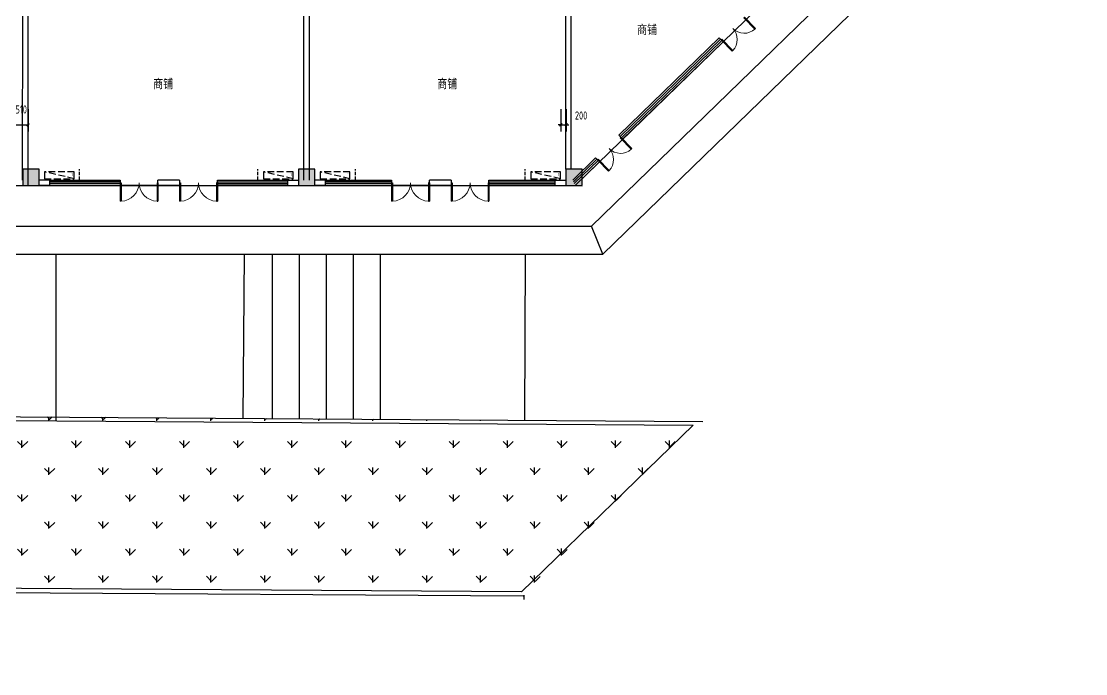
# Model space of a CAD drawing. Header units: millimetres. Extents: x 36720183 to 38160956, y 58934012 to 60388477.
# Drawn here: x 37633827 to 37673193, y 59257696 to 59281816 of the extents above; entities that cross this region are included whole.
import ezdxf

# ---------------------------------------------------------------- set-up
doc = ezdxf.new("R2010")
doc.units = ezdxf.units.MM
doc.header["$LTSCALE"] = 1000
doc.header["$MEASUREMENT"] = 0
doc.linetypes.add('DASH', pattern=[0.35, 0.25, -0.1])
for name, color, linetype in [('@ 绿化', 8, 'Continuous'), ('@YL', 2, 'Continuous'), ('@填充', 8, 'Continuous'), ('@铺装', 2, 'Continuous'), ('COLUMN', 9, 'Continuous'), ('CURTWALL', 4, 'Continuous'), ('DIM_LEAD', 3, 'Continuous'), ('DL_道路红线_干道网_', 6, 'Continuous'), ('DL_道路红线_支路网_', 1, 'Continuous'), ('PUB_DIM', 3, 'Continuous'), ('PUB_HATCH', 8, 'Continuous'), ('PUB_TEXT', 7, 'Continuous'), ('WALL', 4, 'Continuous'), ('WINDOW', 2, 'Continuous'), ('空调', 115, 'Continuous'), ('空调机位', 7, 'Continuous')]:
    doc.layers.add(name, color=color, linetype=linetype)
doc.styles.add('DIM_FONT', font='superos.shx', dxfattribs={"width": 0.8, "bigfont": 'haiwenzw.shx'})
doc.styles.get("Standard").update_dxf_attribs({"font": 'gbenor.shx', "bigfont": 'gbcbig.shx'})
doc.dimstyles.new('DIMN', dxfattribs={"dimtxt": 300, "dimasz": 100, "dimexe": 250, "dimexo": 300, "dimgap": 150, "dimtad": 1, "dimdec": 0, "dimzin": 0, "dimdsep": 46, "dimtxsty": 'DIM_FONT', "dimblk": 'ARCHTICK', "dimcen": 0.09, "dimclrt": 7, "dimazin": 2, "dimtfac": 1, "dimtdec": 0, "dimtix": 1, "dimtmove": 2, "dimatfit": 3, "dimldrblk": 'ARCHTICK', "dimfxl": 0, "dimtolj": 1, "dimtzin": 0, "dimarcsym": 0})

# ---------------------------------------------------------------- blocks, each defined once
blk = doc.blocks.new('_FZH')
blk.add_lwpolyline([(-0.5, -0.5), (0.5, -0.5), (0.5, 0.5), (-0.5, 0.5)], close=True)
at = {"layer": 'PUB_HATCH'}
blk.add_solid([(-0.5, -0.5), (0.5, -0.5), (-0.5, 0.5), (0.5, 0.5)], dxfattribs=at)
blk = doc.blocks.new('$DorLib2D$00000002')
for p, q in [((-0.5, 0), (-0.5, 0.4875)), ((-0.475, 0.4875), (-0.5, 0.4875)), ((-0.475, 0), (-0.475, 0.4875)), ((0.475, 0), (0.475, 0.4875)), ((0.475, 0.4875), (0.5, 0.4875)), ((0.5, 0), (0.5, 0.4875)), ((-0.5, 0), (-0.475, 0)), ((0.5, 0), (0.475, 0))]:
    blk.add_line(p, q)
at = {"lineweight": 13}
for centre, start, end in [((-0.4875, 0), 0, 88.53072), ((0.4875, 0), 91.46928, 180)]:
    blk.add_arc(centre, 0.4875, start, end, dxfattribs=at)
blk = doc.blocks.new('_ArchTick')
at = {"color": 0, "linetype": 'ByBlock', "const_width": 0.4}
blk.add_lwpolyline([(-0.5, -0.5), (0.5, 0.5)], dxfattribs=at)
blk = doc.blocks.new('*D101')
at = {"layer": 'Defpoints', "color": 0, "transparency": 16777216}
for p in [(195015, -188919), (195525, -188919), (195525, -189795)]:
    blk.add_point(p, dxfattribs=at)
at = {"layer": 'PUB_DIM', "color": 0, "lineweight": -2, "transparency": 16777216}
for p, q in [((195015, -189219), (195015, -190045)), ((195525, -189219), (195525, -190045)), ((195015, -189795), (195525, -189795))]:
    blk.add_line(p, q, dxfattribs=at)
at = {"layer": 'PUB_DIM', "color": 0, "lineweight": -2, "transparency": 16777216, "xscale": 100, "yscale": 100, "zscale": 100, "rotation": 180}
blk.add_blockref('_ArchTick', (195015, -189795), dxfattribs=at)
at = {"layer": 'PUB_DIM', "color": 0, "lineweight": -2, "transparency": 16777216, "xscale": 100, "yscale": 100, "zscale": 100}
blk.add_blockref('_ArchTick', (195525, -189795), dxfattribs=at)
at = {"layer": 'PUB_DIM', "color": 7, "transparency": 16777216, "insert": (195270, -189227), "char_height": 300, "attachment_point": 5, "style": 'DIM_FONT'}
blk.add_mtext('\\A1;510', dxfattribs=at)
blk = doc.blocks.new('*D102')
at = {"layer": 'Defpoints', "color": 0, "transparency": 16777216}
for p in [(215228, -188919), (215428, -188919), (215428, -189795)]:
    blk.add_point(p, dxfattribs=at)
at = {"layer": 'PUB_DIM', "color": 0, "lineweight": -2, "transparency": 16777216}
for p, q in [((215228, -189219), (215228, -190045)), ((215428, -189219), (215428, -190045)), ((215228, -189795), (215128, -189795)), ((215228, -189795), (215428, -189795)), ((215428, -189795), (215528, -189795))]:
    blk.add_line(p, q, dxfattribs=at)
at = {"layer": 'PUB_DIM', "color": 0, "lineweight": -2, "transparency": 16777216, "xscale": 100, "yscale": 100, "zscale": 100}
blk.add_blockref('_ArchTick', (215228, -189795), dxfattribs=at)
at = {"layer": 'PUB_DIM', "color": 0, "lineweight": -2, "transparency": 16777216, "xscale": 100, "yscale": 100, "zscale": 100, "rotation": 180}
blk.add_blockref('_ArchTick', (215428, -189795), dxfattribs=at)
at = {"layer": 'PUB_DIM', "color": 7, "transparency": 16777216, "insert": (215978, -189450), "char_height": 300, "attachment_point": 5, "style": 'DIM_FONT'}
blk.add_mtext('\\A1;200', dxfattribs=at)
blk = doc.blocks.new('D3D4scpm')
at = {"layer": '@铺装', "color": 6, "ltscale": 0.2}
for p, q in [((200329.3, -192035.6), (198929.3, -192035.6)), ((210370.9, -192035.5), (208970.9, -192035.5))]:
    blk.add_line(p, q, dxfattribs=at)
at = {"layer": 'CURTWALL', "color": 6}
for p, q in [((221087.6, -186576.8), (217375.1, -190181.8)), ((221226.9, -186720.3), (221087.6, -186576.8)), ((217421.6, -190229.6), (221134, -186624.7)), ((217468, -190277.5), (221180.5, -186672.5)), ((217514.5, -190325.3), (221226.9, -186720.3)), ((217375.1, -190181.8), (217514.5, -190325.3)), ((216514.2, -191017.8), (215672, -191835.7)), ((215699, -191902.4), (216560.7, -191065.6)), ((215726, -191969), (216607.1, -191113.4)), ((215753.1, -192035.7), (216653.6, -191161.3)), ((216653.6, -191161.3), (216514.2, -191017.8)), ((196331.8, -191835.6), (198929.3, -191835.6)), ((198929.3, -191902.3), (196331.8, -191902.3)), ((198929.3, -191968.9), (196331.8, -191968.9)), ((198929.3, -192035.6), (196331.8, -192035.6)), ((198929.3, -191835.6), (198929.3, -192035.6)), ((200329.3, -192035.6), (200329.3, -191835.6)), ((201129.3, -191835.6), (201129.3, -192035.6)), ((202529.3, -192035.6), (202529.3, -191835.6)), ((202529.3, -191835.6), (205126.8, -191835.6)), ((202529.3, -191902.3), (205126.8, -191902.3)), ((202529.3, -191968.9), (205126.8, -191968.9)), ((205126.8, -192035.6), (202529.3, -192035.6)), ((206529.3, -191835.5), (208970.9, -191835.5)), ((208970.9, -191902.2), (206529.3, -191902.2)), ((208970.9, -191968.9), (206529.3, -191968.9)), ((208970.9, -192035.5), (206529.3, -192035.5)), ((208970.9, -191835.5), (208970.9, -192035.5)), ((210370.9, -192035.5), (210370.9, -191835.5)), ((211170.9, -191835.5), (211170.9, -192035.5)), ((212570.9, -192035.5), (212570.9, -191835.5)), ((212570.9, -191835.5), (215012.5, -191835.9)), ((212570.9, -191902.2), (215012.5, -191902.5)), ((212570.9, -191968.9), (215012.5, -191969.2)), ((215012.5, -192035.9), (212570.9, -192035.5))]:
    blk.add_line(p, q, dxfattribs=at)
at = {"layer": 'WALL', "color": 6}
for p, q in [((195324.5, -191835.7), (195330.7, -172414.4)), ((195524.4, -192035.7), (195530.7, -172414.4)), ((215412.5, -191435.7), (215412.5, -175014.4)), ((215612.5, -191435.7), (215612.5, -175214.4)), ((205729.3, -191835.7), (205729.3, -183014.4)), ((205929.3, -191835.7), (205929.3, -183214.4)), ((196331.8, -191835.6), (195931.8, -191835.6)), ((196331.8, -192035.6), (195931.8, -192035.6)), ((196331.8, -192035.6), (196331.8, -191835.6)), ((201129.3, -191835.6), (200329.3, -191835.6)), ((201129.3, -192035.6), (200329.3, -192035.6)), ((205126.8, -192035.4), (205126.8, -191835.4)), ((205126.8, -191835.6), (205526.8, -191835.6)), ((205126.8, -192035.4), (205526.8, -192035.4)), ((206529.3, -191835.5), (206129.3, -191835.5)), ((206529.3, -192035.5), (206129.3, -192035.5)), ((206529.3, -192035.5), (206529.3, -191835.5)), ((211170.9, -191835.5), (210370.9, -191835.5)), ((211170.9, -192035.5), (210370.9, -192035.5)), ((215012.5, -192035.7), (215012.5, -191835.7)), ((215012.5, -191835.9), (215412.5, -191835.9)), ((215012.5, -192035.7), (215412.5, -192035.7))]:
    blk.add_line(p, q, dxfattribs=at)
at = {"layer": '空调', "color": 6, "linetype": 'DASH', "ltscale": 0.5}
for p, q in [((197431.8, -191835.7), (197431.8, -191435.7)), ((204026.9, -191835.5), (204026.9, -191435.5)), ((207629.3, -191835.6), (207629.3, -191435.6)), ((213912.5, -191835.8), (213912.5, -191435.8))]:
    blk.add_line(p, q, dxfattribs=at)
at = {"layer": '空调机位', "color": 6, "linetype": 'DASH'}
for points in [[(197231.8, -191785.7), (197231.8, -191535.7), (196131.8, -191535.7), (196131.8, -191785.7)], [(205326.9, -191785.5), (205326.9, -191535.5), (204226.9, -191535.5), (204226.9, -191785.5)], [(207429.3, -191785.6), (207429.3, -191535.6), (206329.3, -191535.6), (206329.3, -191785.6)], [(215212.5, -191785.8), (215212.5, -191535.8), (214112.5, -191535.8), (214112.5, -191785.8)]]:
    blk.add_lwpolyline(points, close=True, dxfattribs=at)
for points in [[(197231.8, -191785.7), (196131.8, -191535.7)], [(205326.9, -191785.5), (204226.9, -191535.5)], [(207429.3, -191785.6), (206329.3, -191535.6)], [(215212.5, -191785.8), (214112.5, -191535.8)]]:
    blk.add_lwpolyline(points, dxfattribs=at)
at = {"layer": 'COLUMN', "color": 6, "xscale": 599.9999999767169, "yscale": 599.9999999767169, "zscale": 599.9999999767169}
for p in [(195629.4, -191735.7), (205829.3, -191735.5), (215712.5, -191735.7)]:
    blk.add_blockref('_FZH', p, dxfattribs=at)
at = {"layer": 'WINDOW', "color": 6}
for p, xscale, yscale, zscale, rotation in [((221587.7, -186230.6), -1200, 1200, 1200, 224.1587309607682), ((217014.4, -190671.5), -1200, 1200, 1200, 224.1587309607682), ((199629.3, -191935.6), 1400, 1400, 1400, 180), ((201829.3, -191935.6), -1400, 1400, 1400, 180), ((209670.9, -191935.5), 1400, 1400, 1400, 180), ((211870.9, -191935.5), -1400, 1400, 1400, 180)]:
    blk.add_blockref('$DorLib2D$00000002', p, dxfattribs=dict(at, xscale=xscale, yscale=yscale, zscale=zscale, rotation=rotation))
at = {"layer": 'DIM_LEAD', "color": 6}
for p in [(218052.3, -186476.4), (200155.1, -188479.5), (210661.9, -188479.5)]:
    blk.add_text('商铺', height=385.82, dxfattribs=at).set_placement(p)
at = {"layer": 'PUB_TEXT', "color": 6}
for p in [(197137.2, -191688.5), (205232.3, -191688.3), (207334.7, -191688.4), (215117.9, -191688.6)]:
    blk.add_text('1', height=105, dxfattribs=at).set_placement(p)
at = {"layer": 'PUB_DIM', "color": 6}
for base, p1, p2, picture, middle in [((195525.2, -189794.5), (195014.9, -188919.2), (195525.2, -188919.2), '*D101', (195270, -189227)), ((215428.1, -189794.5), (215228.1, -188919.2), (215428.1, -188919.2), '*D102', (215978.1, -189449.5))]:
    dim = blk.add_linear_dim(base=base, p1=p1, p2=p2, angle=0, dimstyle='DIMN', dxfattribs=at)
    dim.commit()
    dim.dimension.update_dxf_attribs({"geometry": picture, "text_midpoint": middle, "dimtype": 129})

msp = doc.modelspace()

# ---------------------------------------------------------------- hatches: boundary and pattern name
at = {"layer": '@ 绿化', "linetype": 'Continuous'}
h = msp.add_hatch(dxfattribs=at)
h.set_pattern_fill('GRASS', color=256, scale=500, style=0)
h.set_pattern_definition([(90, (0, 0), (-997.795475, 997.795475), [264.58066, -1731.01015]), (45, (0, 0), (-997.796155, 997.796155), [264.58066, -1146.51615]), (135, (0, 0), (-997.796155, -997.796155), [264.58066, -1146.51615])])
edge = h.paths.add_edge_path()
edge.add_line((37598366, 59260232), (37598366, 59263568))
edge.add_arc((37605979, 59241444), 23398, 66.5008, 108.9894, ccw=False)
edge.add_arc((37620267, 59273967), 12126, 245.8634, 326.1891)
edge.add_line((37630342, 59267219), (37659037, 59267024))
edge.add_line((37659037, 59267024), (37652382, 59260569))
edge.add_line((37652382, 59260569), (37602391, 59260910))
edge.add_line((37602391, 59260910), (37598366, 59260232))

# ---------------------------------------------------------------- linework, layer by layer
at = {"layer": '@YL'}
for points in [[(37600128, 59290867), (37600177, 59274245), (37654915, 59274247), (37668830, 59287759), (37668830, 59312546), (37672172, 59329619)], [(37601627, 59291267), (37601672, 59275746), (37654306, 59275747), (37667330, 59288393), (37667330, 59312691), (37670700, 59329907)], [(37599088, 59290867), (37599140, 59273205), (37655337, 59273207), (37669870, 59287319), (37669870, 59312445), (37673193, 59329419)], [(37655337, 59273207), (37654915, 59274247)], [(37399509, 59268794), (37659029, 59267024)]]:
    msp.add_lwpolyline(points, dxfattribs=at)
at = {"layer": '@YL', "color": 8}
for points in [[(37635114, 59267187), (37635114, 59273206)], [(37643114, 59267132), (37643114, 59273207)], [(37644114, 59267125), (37644114, 59273207)], [(37645114, 59267119), (37645114, 59273207)], [(37646114, 59267112), (37646114, 59273207)], [(37647114, 59267105), (37647114, 59273207)], [(37652451, 59267068), (37652473, 59273207)], [(37635114, 59267059), (37635114, 59267187)], [(37652427, 59260442), (37652427, 59260605)]]:
    msp.add_lwpolyline(points, dxfattribs=at)
msp.add_lwpolyline([(37652321, 59260719), (37602371, 59261060), (37582435, 59257696), (37408906, 59258879), (37399855, 59268641), (37658670, 59266884)], close=True, dxfattribs=at)
at = {"layer": '@填充'}
for points in [[(37654566, 59275718), (37601672, 59275746)], [(37642037, 59267140), (37642079, 59273207)]]:
    msp.add_lwpolyline(points, dxfattribs=at)
at = {"layer": 'DL_道路红线_干道网_', "color": 8}
for p, q in [((37602383, 59260910), (37652382, 59260569)), ((37602383, 59260910), (37652382, 59260569)), ((37602383, 59260910), (37652382, 59260569)), ((37602391, 59260910), (37652390, 59260569)), ((37602391, 59260910), (37652390, 59260569)), ((37602391, 59260910), (37652390, 59260569)), ((37602391, 59260910), (37652390, 59260569))]:
    msp.add_line(p, q, dxfattribs=at)
at = {"layer": 'DL_道路红线_支路网_', "color": 4}
msp.add_line((37602383, 59260910), (37652382, 59260569), dxfattribs=at)

# ---------------------------------------------------------------- block references
msp.add_blockref('D3D4scpm', (37438553, 59467783))

doc.saveas('drawing.dxf')
